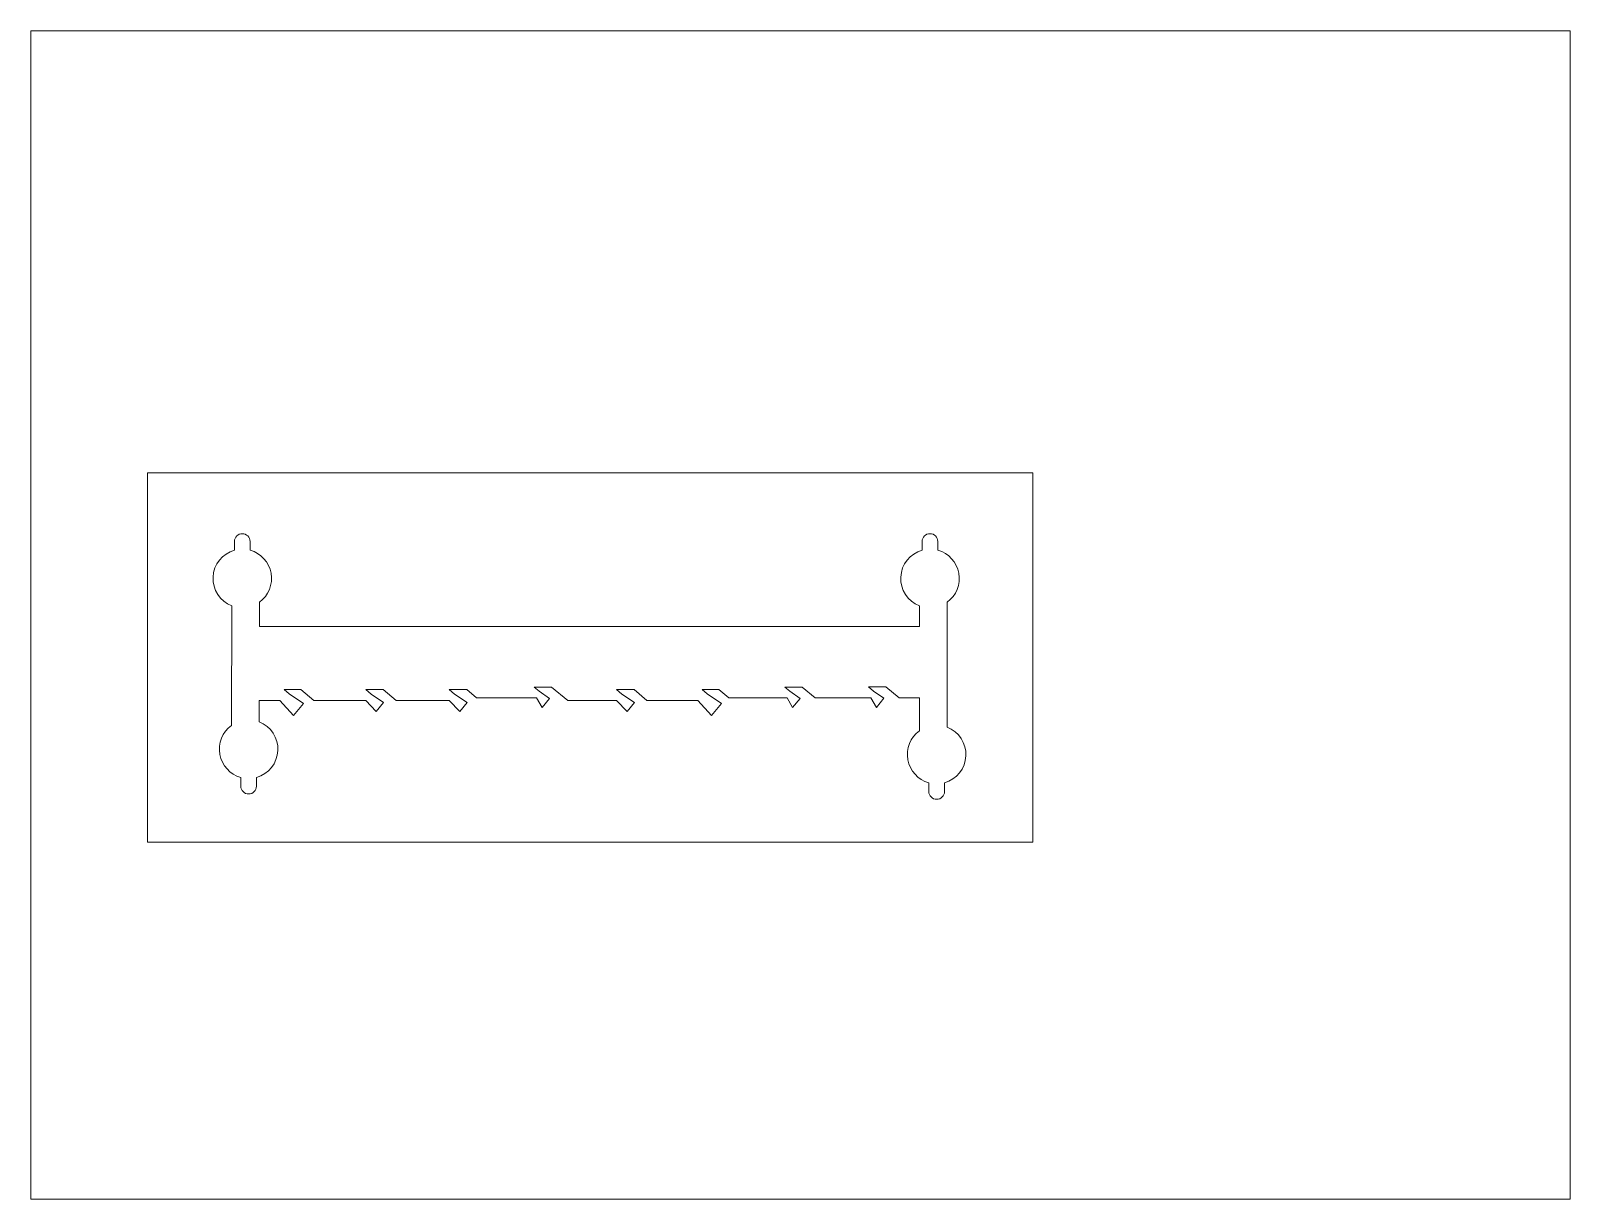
# Paper-space layout 'Layout1' of a CAD drawing. Header units: millimetres. Extents: x 26 to 231, y 20 to 176.
# The model-space entities are those that its viewports show. They can reach past a viewport. Long polylines and large blocks are cut down to what shows.
import ezdxf

# ---------------------------------------------------------------- set-up
doc = ezdxf.new("R2010")
doc.units = ezdxf.units.MM
doc.layers.add('Layer1', color=130, linetype='Continuous')

msp = doc.modelspace()

# ---------------------------------------------------------------- linework, layer by layer
at = {"color": 1, "lineweight": 5}
for p, q in [((10.52, 7.26), (10.52, 42.6)), ((10.52, 42.6), (95.24, 42.6)), ((95.24, 7.26), (95.24, 42.6)), ((18.83, 36.03), (18.83, 35.2)), ((20.33, 36.03), (20.33, 35.2)), ((84.64, 36.03), (84.64, 35.2)), ((86.14, 36.03), (86.14, 35.2)), ((18.55, 18.43), (18.58, 29.89)), ((21.22, 30.23), (21.22, 27.9)), ((84.39, 29.89), (84.39, 27.9)), ((87.03, 18.27), (87.03, 30.23)), ((21.22, 27.9), (84.39, 27.9)), ((49.18, 22.11), (47.51, 22.11)), ((47.51, 22.11), (48, 21.7)), ((49.18, 22.11), (50.72, 20.82)), ((73.16, 22.11), (71.49, 22.11)), ((71.49, 22.11), (71.98, 21.7)), ((73.16, 22.11), (74.41, 21.06)), ((81.18, 22.12), (79.51, 22.12)), ((79.51, 22.12), (80, 21.71)), ((81.18, 22.12), (82.43, 21.07)), ((21.19, 20.82), (23.18, 20.82)), ((21.19, 20.82), (21.19, 18.77)), ((23.18, 20.82), (24.49, 19.38)), ((25.18, 21.86), (23.58, 21.86)), ((23.58, 21.86), (24.07, 21.45)), ((25.18, 21.86), (26.43, 20.82)), ((26.43, 20.82), (31.39, 20.82)), ((33.07, 21.87), (31.39, 21.87)), ((33.07, 21.87), (34.31, 20.82)), ((34.31, 20.82), (39.39, 20.82)), ((41.07, 21.87), (39.39, 21.87)), ((41.07, 21.87), (42.01, 21.07)), ((42.01, 21.07), (47.74, 21.07)), ((47.74, 21.07), (48.27, 20.16)), ((50.72, 20.82), (55.39, 20.82)), ((57.07, 21.87), (55.39, 21.87)), ((57.07, 21.87), (58.31, 20.82)), ((58.31, 20.82), (63.18, 20.82)), ((63.18, 20.82), (64.49, 19.38)), ((65.18, 21.86), (63.58, 21.86)), ((63.58, 21.86), (64.07, 21.45)), ((65.18, 21.86), (66.13, 21.07)), ((71.72, 21.07), (66.13, 21.07)), ((71.72, 21.07), (72.25, 20.15)), ((74.41, 21.06), (79.74, 21.08)), ((79.74, 21.08), (80.27, 20.16)), ((82.43, 21.07), (84.39, 21.07)), ((84.39, 21.07), (84.39, 17.92)), ((19.44, 12.63), (19.44, 13.46)), ((20.94, 12.63), (20.94, 13.46)), ((85.28, 12.12), (85.28, 12.95)), ((86.78, 12.12), (86.78, 12.95)), ((10.52, 7.26), (95.24, 7.26))]:
    msp.add_line(p, q, dxfattribs=at)
for centre, radius, start, end in [((19.58, 36.03), 0.75, 0, 180), ((85.39, 36.03), 0.75, 0, 180), ((19.58, 32.5), 2.8, 105.5368, 249.0752), ((19.58, 32.5), 2.8, 305.8958, 74.4632), ((85.39, 32.5), 2.8, 105.5368, 249.0752), ((85.39, 32.5), 2.8, 305.8958, 74.4632), ((20.19, 16.16), 2.8, 125.8958, 254.4632), ((20.19, 16.16), 2.8, 285.5368, 69.0752), ((86.03, 15.65), 2.8, 125.8958, 254.4632), ((86.03, 15.65), 2.8, 285.5368, 69.0752), ((20.19, 12.63), 0.75, 180, 0), ((86.03, 12.12), 0.75, 180, 0)]:
    msp.add_arc(centre, radius, start, end, dxfattribs=at)
at = {"layer": 'Layer1', "color": 1, "lineweight": 5}
for p, q in [((25.45, 20.52), (24.07, 21.45)), ((31.39, 21.87), (31.9, 21.43)), ((32.4, 19.78), (31.39, 20.82)), ((33.1, 20.62), (31.9, 21.43)), ((39.39, 21.87), (39.9, 21.43)), ((40.4, 19.78), (39.39, 20.82)), ((41.1, 20.62), (39.9, 21.43)), ((48.99, 21.02), (48, 21.7)), ((48.27, 20.16), (48.99, 21.02)), ((55.39, 21.87), (55.9, 21.43)), ((56.4, 19.78), (55.39, 20.82)), ((57.1, 20.62), (55.9, 21.43)), ((65.45, 20.52), (64.07, 21.45)), ((72.97, 21.02), (71.98, 21.7)), ((72.25, 20.15), (72.97, 21.02)), ((80.99, 21.03), (80, 21.71)), ((80.27, 20.16), (80.99, 21.03)), ((24.49, 19.38), (25.45, 20.52)), ((32.4, 19.78), (33.1, 20.62)), ((40.4, 19.78), (41.1, 20.62)), ((56.4, 19.78), (57.1, 20.62)), ((64.49, 19.38), (65.45, 20.52))]:
    msp.add_line(p, q, dxfattribs=at)

psp = doc.layouts.get("Layout1")

# ---------------------------------------------------------------- viewports
at = {"layer": '0', "view_target_point": (19.65, 27.12)}
psp.add_viewport(center=(128.5, 97.5), size=(205.6, 156), view_center_point=(53.35, 1.88), view_height=111.7747, dxfattribs=at)

doc.saveas('drawing.dxf')
